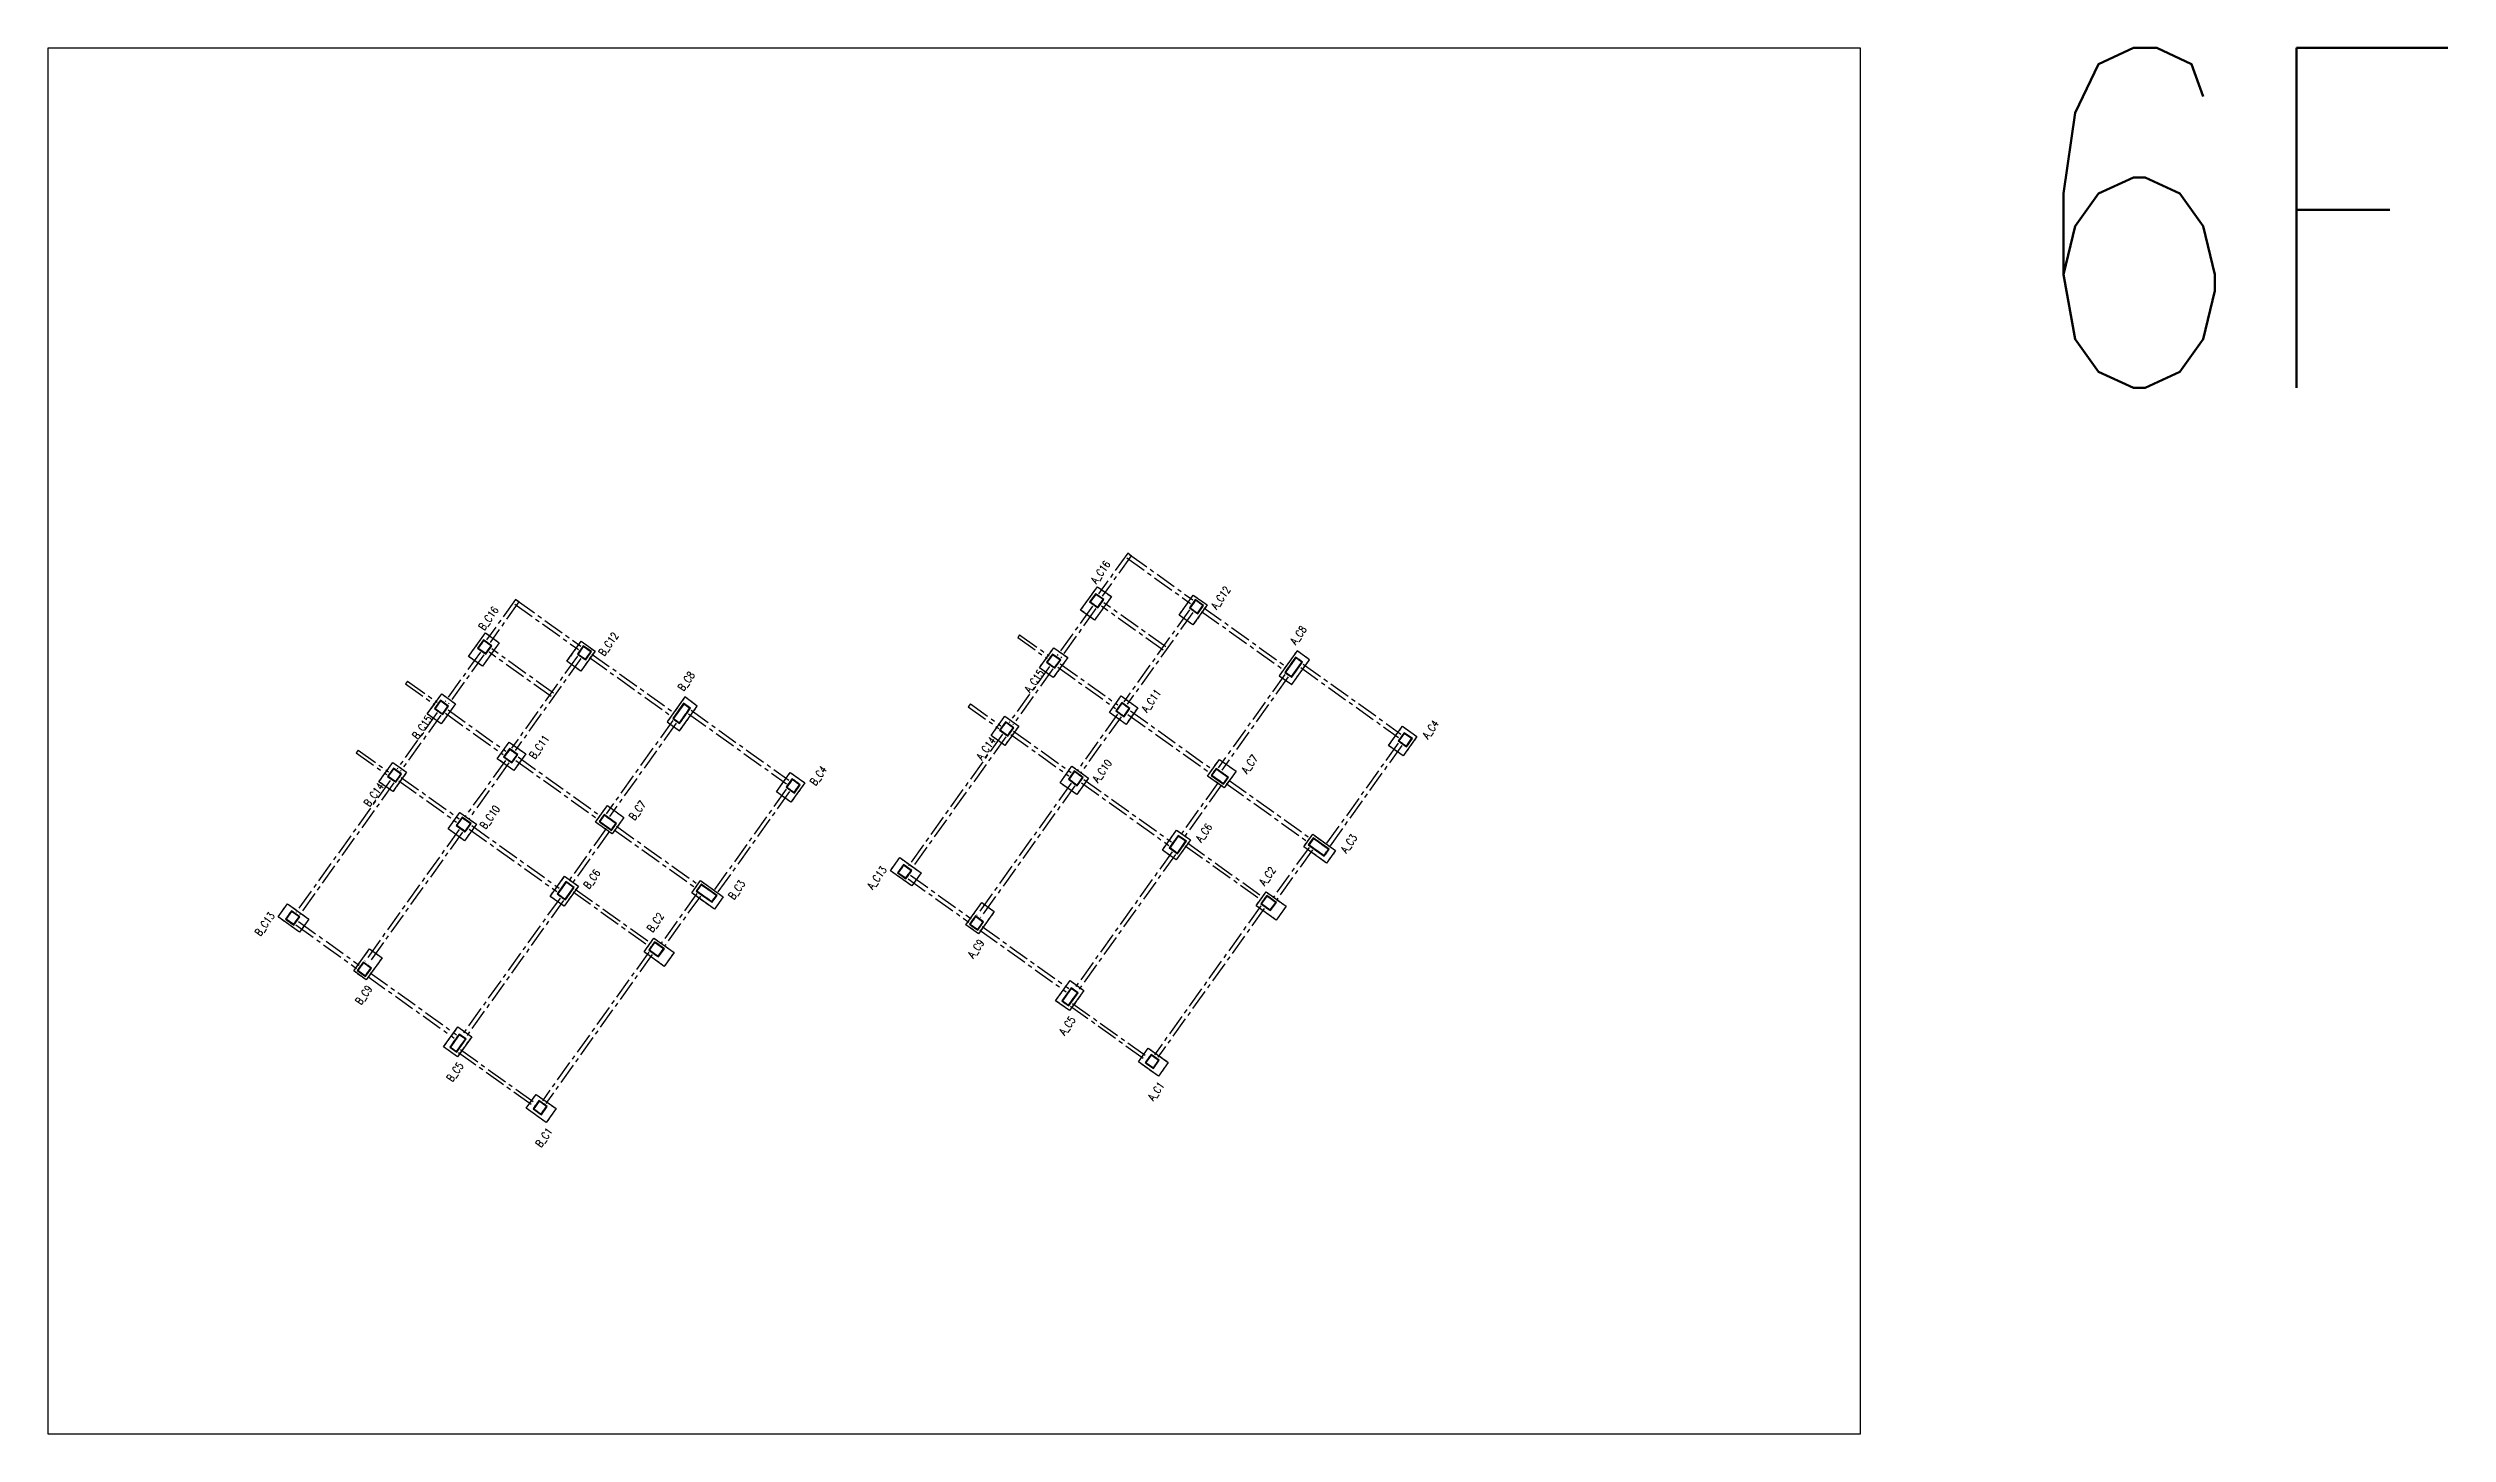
# Model space of a CAD drawing. Header units: millimetres. Extents: x 50002 to 69886, y 27475 to 200427.
# Drawn here: x 50002 to 64126, y 82407 to 90563 of the extents above; entities that cross this region are included whole.
import ezdxf
from ezdxf.enums import TextEntityAlignment as Align

# ---------------------------------------------------------------- set-up
doc = ezdxf.new("R2010")
doc.units = ezdxf.units.MM
doc.header["$LTSCALE"] = 100
doc.header["$MEASUREMENT"] = 0
doc.linetypes.add('CENTER', pattern=[2, 1.25, -0.25, 0.25, -0.25])
doc.linetypes.add('HIDDEN', pattern=[0.375, 0.25, -0.125])
for name, color, linetype in [('TC-COLUMN', 1, 'Continuous'), ('TC-TC', 4, 'Continuous'), ('TC-虛柱', 4, 'HIDDEN'), ('TC-虛鋼柱', 4, 'HIDDEN'), ('TC-鋼柱', 11, 'Continuous')]:
    doc.layers.add(name, color=color, linetype=linetype)
doc.layers.add('TC-鋼粱(隱藏)', color=183, linetype='CENTER', plot=False)
doc.styles.get("Standard").update_dxf_attribs({"font": 'txt.shx', "width": 0.8, "bigfont": 'ae.shx'})

msp = doc.modelspace()

# ---------------------------------------------------------------- linework, layer by layer
at = {"layer": 'Defpoints'}
msp.add_lwpolyline([(50002, 90563), (60666, 90563), (60666, 82407), (50002, 82407)], close=True, dxfattribs=at)
at = {"layer": 'TC-COLUMN'}
for points in [[(56260, 87335), (56161, 87197), (56079, 87255), (56178, 87393)], [(56658, 87226), (56742, 87344), (56824, 87286), (56740, 87168)], [(52477, 86983), (52576, 87122), (52657, 87063), (52558, 86925)], [(53056, 86954), (53140, 87072), (53221, 87014), (53137, 86896)], [(55837, 86916), (55921, 87034), (56003, 86976), (55918, 86858)], [(57248, 86869), (57321, 86817), (57426, 86963), (57353, 87016)], [(52234, 86644), (52319, 86762), (52400, 86704), (52316, 86586)], [(53645, 86597), (53719, 86545), (53823, 86691), (53750, 86744)], [(56318, 86750), (56415, 86681), (56346, 86583), (56248, 86653)], [(55552, 86517), (55633, 86631), (55715, 86573), (55633, 86459)], [(52715, 86478), (52813, 86409), (52743, 86311), (52646, 86381)], [(57891, 86458), (57973, 86572), (58058, 86511), (57977, 86397)], [(51949, 86245), (52031, 86359), (52112, 86301), (52031, 86187)], [(56028, 86337), (56125, 86267), (56056, 86170), (55958, 86239)], [(56896, 86377), (56994, 86307), (56924, 86210), (56826, 86279)], [(54289, 86186), (54370, 86300), (54456, 86239), (54374, 86125)], [(52425, 86065), (52523, 85995), (52453, 85898), (52356, 85968)], [(53294, 86105), (53391, 86035), (53321, 85938), (53224, 86008)], [(56560, 85843), (56644, 85961), (56725, 85903), (56641, 85785)], [(57392, 85863), (57445, 85936), (57579, 85840), (57526, 85767)], [(55085, 85632), (54959, 85722), (55014, 85799), (55140, 85709)], [(52957, 85571), (53042, 85689), (53123, 85631), (53039, 85513)], [(53790, 85591), (53842, 85664), (53976, 85568), (53924, 85495)], [(57230, 85431), (57112, 85516), (57171, 85597), (57288, 85513)], [(51482, 85360), (51356, 85450), (51411, 85527), (51537, 85437)], [(55497, 85534), (55570, 85481), (55477, 85351), (55404, 85404)], [(53628, 85159), (53510, 85244), (53568, 85325), (53686, 85241)], [(51894, 85262), (51968, 85209), (51874, 85079), (51801, 85132)], [(55932, 84957), (56017, 85075), (56098, 85017), (56014, 84899)], [(52330, 84685), (52414, 84803), (52495, 84745), (52411, 84627)], [(56537, 84512), (56419, 84597), (56477, 84678), (56595, 84594)], [(52934, 84240), (52816, 84325), (52874, 84406), (52992, 84322)]]:
    msp.add_lwpolyline(points, close=True, dxfattribs=at)
at = {"layer": 'TC-虛柱'}
for points in [[(56260, 87335), (56161, 87197), (56079, 87255), (56178, 87393)], [(56658, 87226), (56742, 87344), (56824, 87286), (56740, 87168)], [(52477, 86983), (52576, 87122), (52657, 87063), (52558, 86925)], [(53056, 86954), (53140, 87072), (53221, 87014), (53137, 86896)], [(55837, 86916), (55921, 87034), (56003, 86976), (55918, 86858)], [(57248, 86869), (57321, 86817), (57426, 86963), (57353, 87016)], [(52234, 86644), (52319, 86762), (52400, 86704), (52316, 86586)], [(53645, 86597), (53719, 86545), (53823, 86691), (53750, 86744)], [(56318, 86750), (56415, 86681), (56346, 86583), (56248, 86653)], [(55552, 86517), (55633, 86631), (55715, 86573), (55633, 86459)], [(52715, 86478), (52813, 86409), (52743, 86311), (52646, 86381)], [(57891, 86458), (57973, 86572), (58058, 86511), (57977, 86397)], [(51949, 86245), (52031, 86359), (52112, 86301), (52031, 86187)], [(56028, 86337), (56125, 86267), (56056, 86170), (55958, 86239)], [(56896, 86377), (56994, 86307), (56924, 86210), (56826, 86279)], [(54289, 86186), (54370, 86300), (54456, 86239), (54374, 86125)], [(52425, 86065), (52523, 85995), (52453, 85898), (52356, 85968)], [(53294, 86105), (53391, 86035), (53321, 85938), (53224, 86008)], [(56560, 85843), (56644, 85961), (56725, 85903), (56641, 85785)], [(57392, 85863), (57445, 85936), (57579, 85840), (57526, 85767)], [(55085, 85632), (54959, 85722), (55014, 85799), (55140, 85709)], [(52957, 85571), (53042, 85689), (53123, 85631), (53039, 85513)], [(53790, 85591), (53842, 85664), (53976, 85568), (53924, 85495)], [(57230, 85431), (57112, 85516), (57171, 85597), (57288, 85513)], [(51482, 85360), (51356, 85450), (51411, 85527), (51537, 85437)], [(55497, 85534), (55570, 85481), (55477, 85351), (55404, 85404)], [(53628, 85159), (53510, 85244), (53568, 85325), (53686, 85241)], [(51894, 85262), (51968, 85209), (51874, 85079), (51801, 85132)], [(55932, 84957), (56017, 85075), (56098, 85017), (56014, 84899)], [(52330, 84685), (52414, 84803), (52495, 84745), (52411, 84627)], [(56537, 84512), (56419, 84597), (56477, 84678), (56595, 84594)], [(52934, 84240), (52816, 84325), (52874, 84406), (52992, 84322)]]:
    msp.add_lwpolyline(points, close=True, dxfattribs=at)
at = {"layer": 'TC-虛鋼柱'}
for points in [[(56181, 87269), (56216, 87317), (56167, 87352), (56132, 87303)], [(56180, 87273), (56212, 87317), (56168, 87348), (56136, 87304)], [(56768, 87234), (56803, 87282), (56754, 87317), (56719, 87269)], [(56767, 87238), (56799, 87282), (56755, 87313), (56723, 87269)], [(52579, 86997), (52614, 87045), (52565, 87080), (52530, 87032)], [(52578, 87001), (52609, 87045), (52565, 87076), (52534, 87032)], [(53166, 86962), (53200, 87011), (53152, 87045), (53117, 86997)], [(53165, 86966), (53196, 87010), (53152, 87041), (53121, 86997)], [(55927, 86913), (55962, 86962), (55913, 86997), (55878, 86948)], [(55926, 86917), (55958, 86961), (55914, 86993), (55882, 86949)], [(57385, 86949), (57344, 86979), (57280, 86889), (57321, 86860)], [(57381, 86949), (57345, 86974), (57285, 86890), (57320, 86864)], [(52325, 86641), (52359, 86690), (52311, 86725), (52276, 86676)], [(52324, 86645), (52355, 86689), (52311, 86721), (52280, 86677)], [(53783, 86678), (53742, 86707), (53678, 86617), (53719, 86588)], [(53778, 86677), (53743, 86702), (53682, 86618), (53718, 86592)], [(55651, 86514), (55686, 86563), (55637, 86598), (55602, 86549)], [(55650, 86518), (55682, 86562), (55638, 86594), (55606, 86550)], [(56335, 86628), (56369, 86677), (56321, 86711), (56286, 86663)], [(56334, 86632), (56365, 86676), (56321, 86707), (56290, 86663)], [(57997, 86451), (58032, 86500), (57983, 86534), (57948, 86486)], [(57996, 86455), (58027, 86499), (57983, 86530), (57952, 86486)], [(52049, 86242), (52083, 86291), (52035, 86326), (52000, 86277)], [(52048, 86246), (52079, 86290), (52035, 86322), (52004, 86278)], [(52732, 86356), (52767, 86405), (52718, 86440), (52683, 86391)], [(52731, 86360), (52763, 86404), (52719, 86435), (52687, 86391)], [(56059, 86222), (56094, 86271), (56041, 86309), (56007, 86260)], [(56059, 86226), (56090, 86270), (56042, 86305), (56011, 86261)], [(56920, 86231), (56949, 86271), (56876, 86324), (56847, 86283)], [(56920, 86235), (56945, 86271), (56877, 86319), (56851, 86284)], [(54394, 86179), (54429, 86228), (54380, 86263), (54345, 86214)], [(54393, 86183), (54425, 86227), (54381, 86258), (54350, 86214)], [(52457, 85950), (52492, 85999), (52439, 86037), (52404, 85988)], [(52456, 85955), (52488, 85998), (52440, 86033), (52408, 85989)], [(53318, 85959), (53347, 85999), (53274, 86052), (53245, 86011)], [(53317, 85963), (53343, 85999), (53274, 86048), (53249, 86012)], [(56649, 85822), (56702, 85895), (56653, 85930), (56600, 85857)], [(56649, 85826), (56697, 85895), (56653, 85926), (56605, 85858)], [(57513, 85807), (57542, 85848), (57448, 85915), (57419, 85874)], [(57512, 85812), (57537, 85847), (57449, 85911), (57423, 85875)], [(55051, 85674), (55086, 85723), (55037, 85758), (55002, 85709)], [(55050, 85679), (55081, 85722), (55037, 85754), (55006, 85710)], [(53047, 85550), (53099, 85623), (53050, 85658), (52998, 85585)], [(53046, 85554), (53095, 85623), (53051, 85654), (53002, 85586)], [(53910, 85536), (53939, 85576), (53846, 85643), (53817, 85602)], [(53909, 85540), (53935, 85576), (53846, 85639), (53821, 85603)], [(51448, 85402), (51483, 85451), (51434, 85486), (51399, 85437)], [(51448, 85407), (51479, 85451), (51435, 85482), (51404, 85438)], [(55473, 85372), (55508, 85421), (55460, 85456), (55425, 85407)], [(57196, 85487), (57231, 85535), (57174, 85576), (57139, 85527)], [(57195, 85491), (57227, 85535), (57175, 85572), (57143, 85528)], [(55473, 85376), (55504, 85420), (55460, 85452), (55429, 85408)], [(51871, 85100), (51906, 85149), (51857, 85184), (51822, 85135)], [(51870, 85104), (51902, 85148), (51858, 85180), (51826, 85136)], [(53594, 85215), (53629, 85263), (53572, 85304), (53537, 85255)], [(53593, 85219), (53624, 85263), (53572, 85300), (53541, 85256)], [(56009, 84926), (56064, 85004), (56024, 85033), (55968, 84956)], [(56008, 84931), (56060, 85003), (56024, 85029), (55972, 84956)], [(52407, 84655), (52462, 84732), (52421, 84761), (52366, 84684)], [(52406, 84659), (52458, 84731), (52422, 84757), (52370, 84684)], [(56508, 84558), (56542, 84607), (56494, 84641), (56459, 84593)], [(56507, 84562), (56538, 84606), (56494, 84637), (56463, 84593)], [(52905, 84286), (52940, 84335), (52891, 84370), (52856, 84321)], [(52904, 84290), (52936, 84334), (52892, 84365), (52860, 84321)]]:
    msp.add_lwpolyline(points, close=True, dxfattribs=at)
at = {"layer": 'TC-鋼柱'}
for points in [[(56181, 87269), (56216, 87317), (56167, 87352), (56132, 87303)], [(56180, 87273), (56212, 87317), (56168, 87348), (56136, 87304)], [(56768, 87234), (56803, 87282), (56754, 87317), (56719, 87269)], [(56767, 87238), (56799, 87282), (56755, 87313), (56723, 87269)], [(52579, 86997), (52614, 87045), (52565, 87080), (52530, 87032)], [(52578, 87001), (52609, 87045), (52565, 87076), (52534, 87032)], [(53166, 86962), (53200, 87011), (53152, 87045), (53117, 86997)], [(53165, 86966), (53196, 87010), (53152, 87041), (53121, 86997)], [(55927, 86913), (55962, 86962), (55913, 86997), (55878, 86948)], [(55926, 86917), (55958, 86961), (55914, 86993), (55882, 86949)], [(57385, 86949), (57344, 86979), (57280, 86889), (57321, 86860)], [(57381, 86949), (57345, 86974), (57285, 86890), (57320, 86864)], [(52325, 86641), (52359, 86690), (52311, 86725), (52276, 86676)], [(52324, 86645), (52355, 86689), (52311, 86721), (52280, 86677)], [(53783, 86678), (53742, 86707), (53678, 86617), (53719, 86588)], [(53778, 86677), (53743, 86702), (53682, 86618), (53718, 86592)], [(55651, 86514), (55686, 86563), (55637, 86598), (55602, 86549)], [(55650, 86518), (55682, 86562), (55638, 86594), (55606, 86550)], [(56335, 86628), (56369, 86677), (56321, 86711), (56286, 86663)], [(56334, 86632), (56365, 86676), (56321, 86707), (56290, 86663)], [(57997, 86451), (58032, 86500), (57983, 86534), (57948, 86486)], [(57996, 86455), (58027, 86499), (57983, 86530), (57952, 86486)], [(52049, 86242), (52083, 86291), (52035, 86326), (52000, 86277)], [(52048, 86246), (52079, 86290), (52035, 86322), (52004, 86278)], [(52732, 86356), (52767, 86405), (52718, 86440), (52683, 86391)], [(52731, 86360), (52763, 86404), (52719, 86435), (52687, 86391)], [(56059, 86222), (56094, 86271), (56041, 86309), (56007, 86260)], [(56059, 86226), (56090, 86270), (56042, 86305), (56011, 86261)], [(56920, 86231), (56949, 86271), (56876, 86324), (56847, 86283)], [(56920, 86235), (56945, 86271), (56877, 86319), (56851, 86284)], [(54394, 86179), (54429, 86228), (54380, 86263), (54345, 86214)], [(54393, 86183), (54425, 86227), (54381, 86258), (54350, 86214)], [(52457, 85950), (52492, 85999), (52439, 86037), (52404, 85988)], [(52456, 85955), (52488, 85998), (52440, 86033), (52408, 85989)], [(53318, 85959), (53347, 85999), (53274, 86052), (53245, 86011)], [(53317, 85963), (53343, 85999), (53274, 86048), (53249, 86012)], [(56649, 85822), (56702, 85895), (56653, 85930), (56600, 85857)], [(56649, 85826), (56697, 85895), (56653, 85926), (56605, 85858)], [(57513, 85807), (57542, 85848), (57448, 85915), (57419, 85874)], [(57512, 85812), (57537, 85847), (57449, 85911), (57423, 85875)], [(55051, 85674), (55086, 85723), (55037, 85758), (55002, 85709)], [(55050, 85679), (55081, 85722), (55037, 85754), (55006, 85710)], [(53047, 85550), (53099, 85623), (53050, 85658), (52998, 85585)], [(53046, 85554), (53095, 85623), (53051, 85654), (53002, 85586)], [(53910, 85536), (53939, 85576), (53846, 85643), (53817, 85602)], [(53909, 85540), (53935, 85576), (53846, 85639), (53821, 85603)], [(51448, 85402), (51483, 85451), (51434, 85486), (51399, 85437)], [(51448, 85407), (51479, 85451), (51435, 85482), (51404, 85438)], [(55473, 85372), (55508, 85421), (55460, 85456), (55425, 85407)], [(57196, 85487), (57231, 85535), (57174, 85576), (57139, 85527)], [(57195, 85491), (57227, 85535), (57175, 85572), (57143, 85528)], [(55473, 85376), (55504, 85420), (55460, 85452), (55429, 85408)], [(51871, 85100), (51906, 85149), (51857, 85184), (51822, 85135)], [(51870, 85104), (51902, 85148), (51858, 85180), (51826, 85136)], [(53594, 85215), (53629, 85263), (53572, 85304), (53537, 85255)], [(53593, 85219), (53624, 85263), (53572, 85300), (53541, 85256)], [(56009, 84926), (56064, 85004), (56024, 85033), (55968, 84956)], [(56008, 84931), (56060, 85003), (56024, 85029), (55972, 84956)], [(52407, 84655), (52462, 84732), (52421, 84761), (52366, 84684)], [(52406, 84659), (52458, 84731), (52422, 84757), (52370, 84684)], [(56508, 84558), (56542, 84607), (56494, 84641), (56459, 84593)], [(56507, 84562), (56538, 84606), (56494, 84637), (56463, 84593)], [(52905, 84286), (52940, 84335), (52891, 84370), (52856, 84321)], [(52904, 84290), (52936, 84334), (52892, 84365), (52860, 84321)]]:
    msp.add_lwpolyline(points, close=True, dxfattribs=at)
at = {"layer": 'TC-鋼粱(隱藏)'}
for p, q in [((56356, 87590), (56185, 87352)), ((56376, 87575), (56206, 87337)), ((56376, 87575), (56356, 87590)), ((56366, 87583), (56740, 87315)), ((56351, 87562), (56726, 87295)), ((52753, 87318), (52583, 87080)), ((52773, 87304), (52603, 87065)), ((52773, 87304), (52753, 87318)), ((52763, 87311), (53138, 87043)), ((56580, 87039), (56215, 87299)), ((52749, 87290), (53123, 87023)), ((56149, 87279), (55941, 86989)), ((56169, 87265), (55962, 86974)), ((56565, 87019), (56201, 87279)), ((56719, 87256), (56333, 86715)), ((56740, 87242), (56353, 86701)), ((56791, 87248), (57277, 86901)), ((56805, 87269), (57291, 86921)), ((52977, 86767), (52613, 87027)), ((55720, 87110), (55709, 87094)), ((55709, 87094), (55882, 86970)), ((55720, 87110), (55893, 86986)), ((52546, 87007), (52339, 86717)), ((52567, 86993), (52359, 86703)), ((52963, 86747), (52598, 87007)), ((53117, 86984), (52730, 86443)), ((53137, 86970), (52751, 86429)), ((53188, 86976), (53674, 86629)), ((53203, 86997), (53689, 86649)), ((55895, 86924), (55659, 86594)), ((55915, 86909), (55680, 86580)), ((55944, 86919), (56284, 86677)), ((55958, 86940), (56298, 86697)), ((57281, 86877), (56888, 86327)), ((57374, 86917), (57950, 86506)), ((57389, 86938), (57964, 86526)), ((52118, 86838), (52106, 86822)), ((52106, 86822), (52279, 86698)), ((52118, 86838), (52291, 86714)), ((57301, 86862), (56909, 86313)), ((52292, 86652), (52057, 86322)), ((52313, 86637), (52077, 86308)), ((52341, 86648), (52681, 86405)), ((52356, 86668), (52696, 86425)), ((53678, 86605), (53286, 86056)), ((53699, 86590), (53306, 86041)), ((53772, 86645), (54347, 86234)), ((53786, 86666), (54362, 86254)), ((55430, 86703), (55418, 86687)), ((55418, 86687), (55597, 86559)), ((55430, 86703), (55609, 86575)), ((56296, 86643), (56058, 86309)), ((56317, 86628), (56078, 86295)), ((56357, 86642), (56843, 86295)), ((56372, 86663), (56858, 86315)), ((55619, 86525), (55065, 85750)), ((55639, 86510), (55085, 85736)), ((55669, 86523), (56009, 86280)), ((55684, 86543), (56023, 86300)), ((57948, 86473), (57521, 85875)), ((57969, 86458), (57541, 85861)), ((51827, 86431), (51816, 86415)), ((51816, 86415), (51995, 86287)), ((51827, 86431), (52006, 86303)), ((52694, 86371), (52455, 86038)), ((52714, 86356), (52476, 86023)), ((52755, 86370), (53241, 86023)), ((52769, 86391), (53255, 86043)), ((52016, 86253), (51462, 85478)), ((52037, 86238), (51483, 85464)), ((52067, 86251), (52406, 86008)), ((52081, 86271), (52421, 86028)), ((54346, 86201), (53919, 85603)), ((54366, 86187), (53939, 85589)), ((56023, 86236), (55469, 85461)), ((56044, 86221), (55490, 85446)), ((56084, 86239), (56598, 85871)), ((56098, 86259), (56613, 85891)), ((56888, 86241), (56667, 85932)), ((56908, 86227), (56687, 85918)), ((56936, 86235), (57418, 85890)), ((56951, 86255), (57433, 85911)), ((52421, 85964), (51867, 85189)), ((52441, 85949), (51887, 85175)), ((52481, 85967), (52996, 85599)), ((52496, 85987), (53010, 85619)), ((53286, 85970), (53065, 85660)), ((53306, 85955), (53085, 85646)), ((53334, 85963), (53816, 85618)), ((53348, 85983), (53830, 85639)), ((56707, 85885), (57154, 85566)), ((56617, 85833), (56044, 85031)), ((56637, 85818), (56064, 85016)), ((56695, 85869), (57143, 85549)), ((57423, 85859), (57210, 85562)), ((57443, 85845), (57231, 85548)), ((53093, 85597), (53540, 85277)), ((53104, 85614), (53552, 85294)), ((55063, 85675), (55421, 85419)), ((55078, 85695), (55435, 85439)), ((53015, 85561), (52441, 84759)), ((53035, 85546), (52461, 84744)), ((53820, 85588), (53608, 85290)), ((53841, 85573), (53628, 85276)), ((57139, 85515), (56514, 84639)), ((57160, 85500), (56534, 84625)), ((51461, 85403), (51818, 85147)), ((51475, 85423), (51833, 85167)), ((55486, 85372), (55994, 85009)), ((55500, 85393), (56009, 85029)), ((53537, 85243), (52911, 84368)), ((53557, 85228), (52932, 84353)), ((51883, 85100), (52392, 84737)), ((51898, 85121), (52406, 84757)), ((56020, 84925), (56459, 84611)), ((56032, 84941), (56471, 84627)), ((52418, 84653), (52857, 84339)), ((52429, 84669), (52869, 84355))]:
    msp.add_line(p, q, dxfattribs=at)

# ---------------------------------------------------------------- texts
at = {"layer": 'Defpoints', "color": 2, "width": 0.8}
msp.add_text('6F', height=2000, rotation=360, dxfattribs=at).set_placement((61589, 90563), align=Align.TOP_LEFT)
at = {"layer": 'TC-TC', "width": 0.8}
for s, p in [('A_C16', (56196, 87479)), ('A_C12', (56903, 87328)), ('B_C16', (52594, 87207)), ('A_C8', (57360, 87108)), ('B_C12', (53300, 87056)), ('B_C8', (53758, 86837)), ('A_C15', (55806, 86838)), ('A_C11', (56494, 86722)), ('B_C15', (52203, 86566)), ('A_C4', (58138, 86553)), ('B_C11', (52892, 86450)), ('A_C14', (55522, 86441)), ('B_C4', (54535, 86281)), ('A_C10', (56205, 86309)), ('A_C7', (57073, 86349)), ('B_C14', (51919, 86169)), ('B_C10', (52602, 86037)), ('B_C7', (53470, 86077)), ('A_C6', (56804, 85945)), ('A_C3', (57658, 85882)), ('A_C13', (54880, 85680)), ('A_C2', (57178, 85690)), ('B_C6', (53202, 85673)), ('B_C3', (54055, 85610)), ('B_C13', (51277, 85408)), ('B_C2', (53576, 85418)), ('A_C9', (55463, 85263)), ('B_C9', (51860, 84991)), ('A_C5', (56000, 84810)), ('B_C5', (52397, 84538)), ('A_C1', (56523, 84424)), ('B_C1', (52920, 84152))]:
    msp.add_text(s, height=45, rotation=54.44, dxfattribs=at).set_placement(p, align=Align.MIDDLE_CENTER)

doc.saveas('drawing.dxf')
